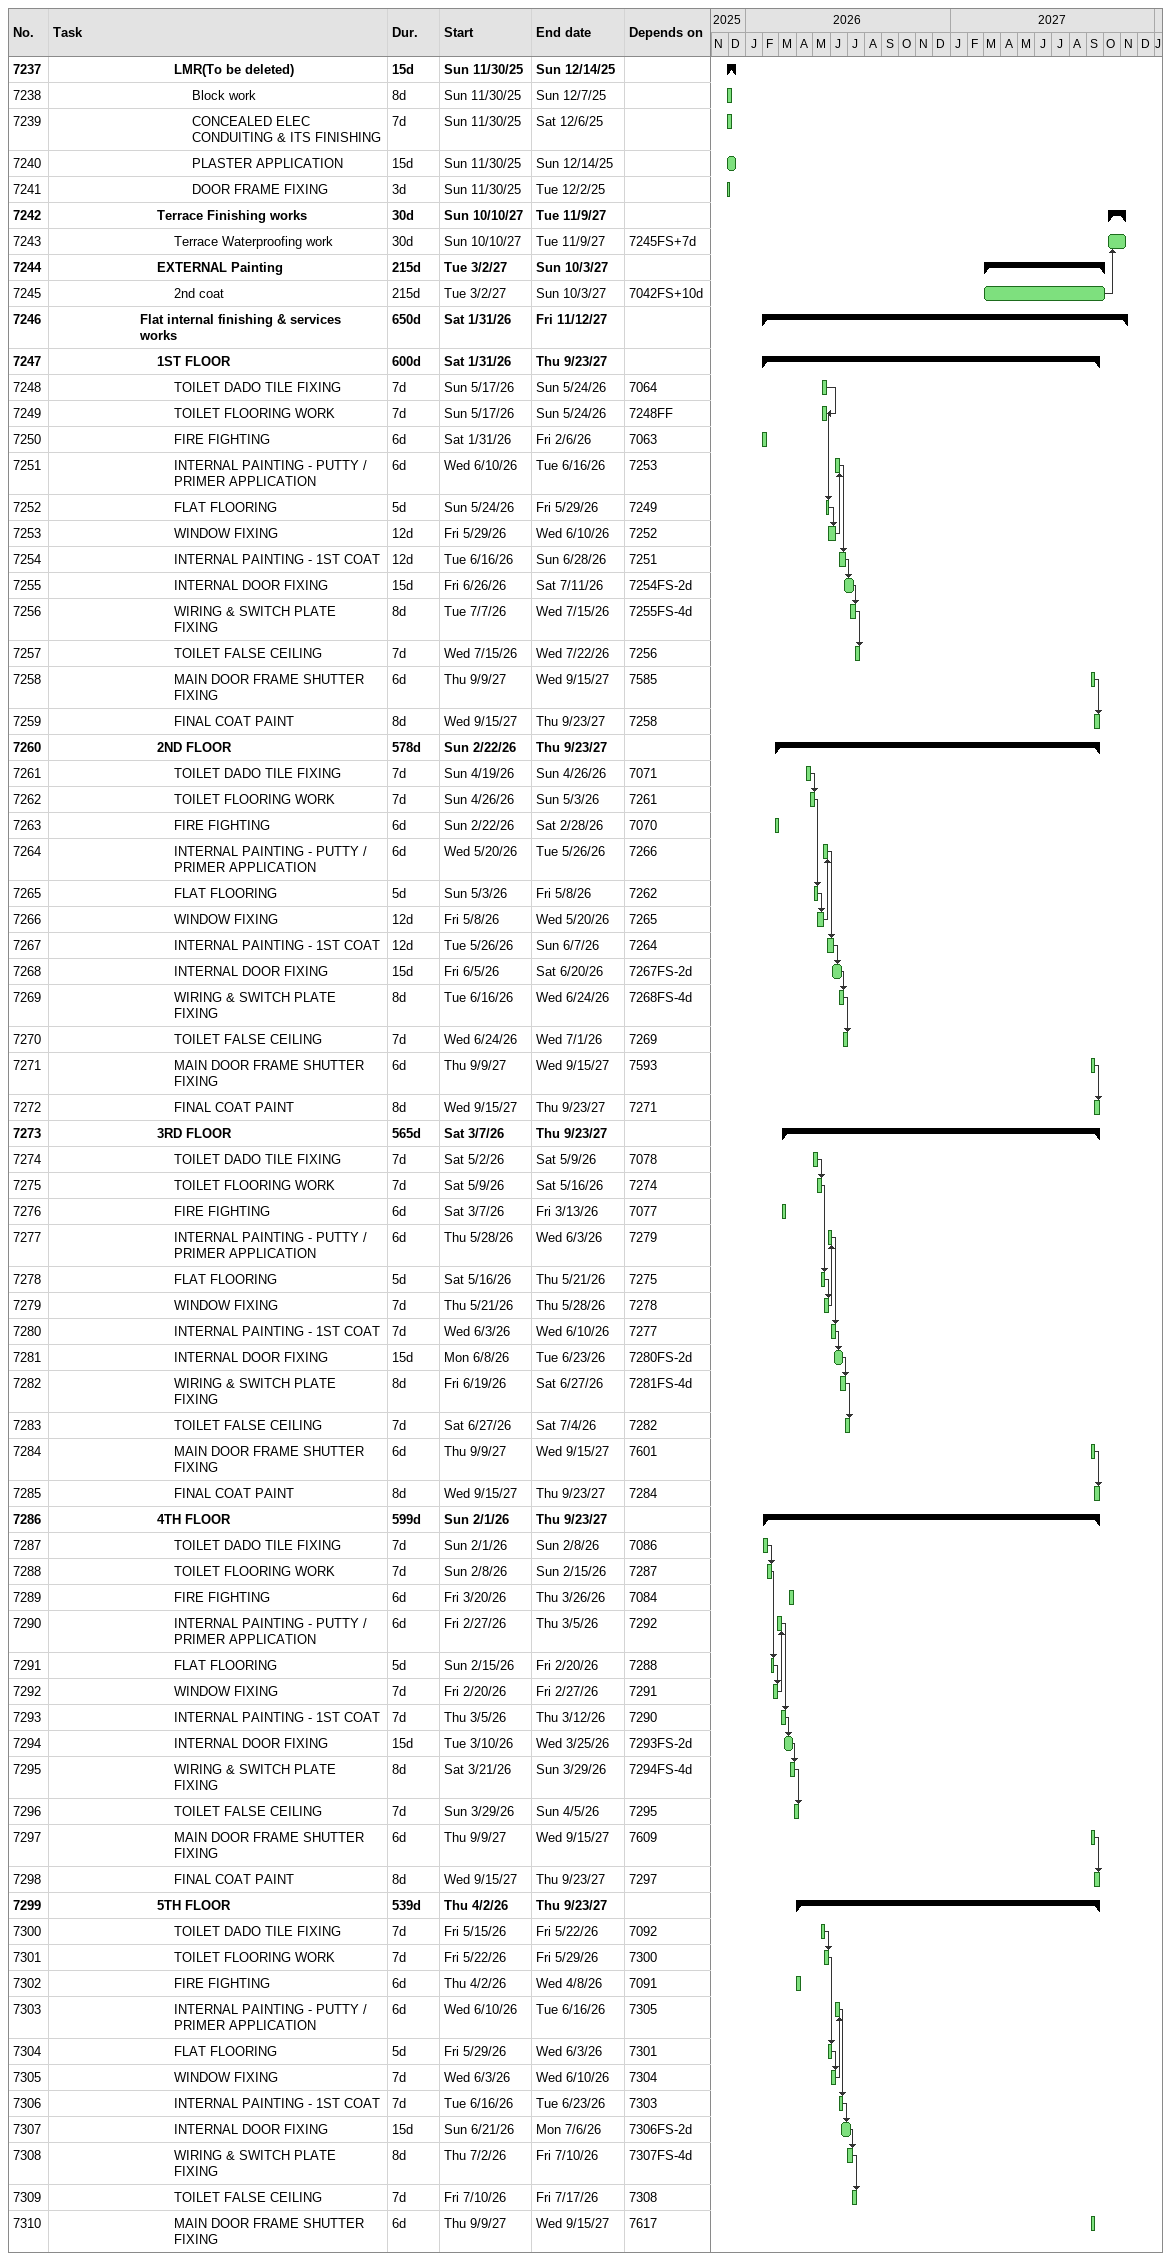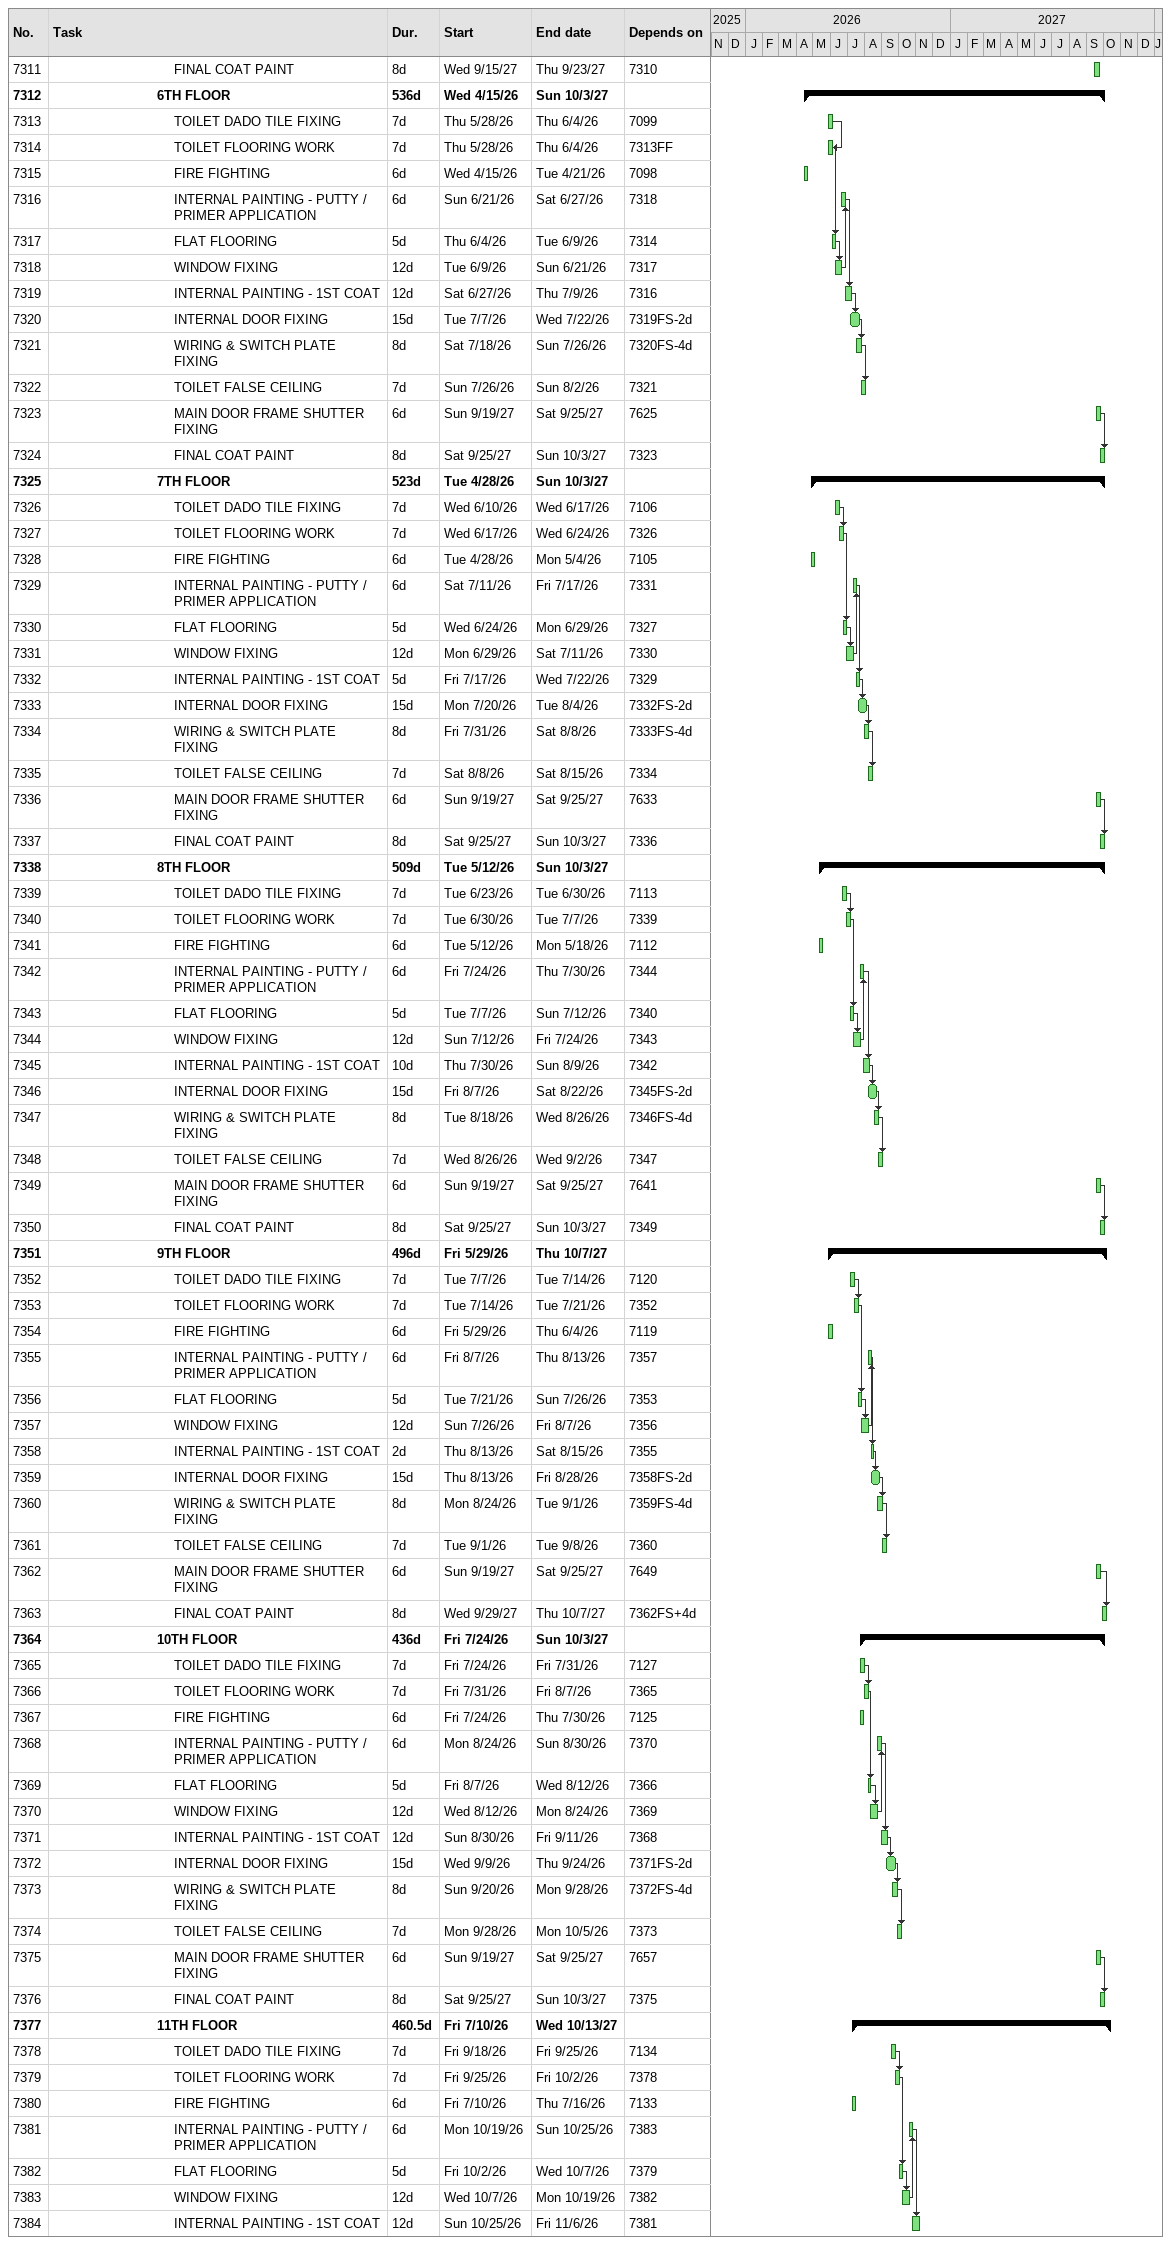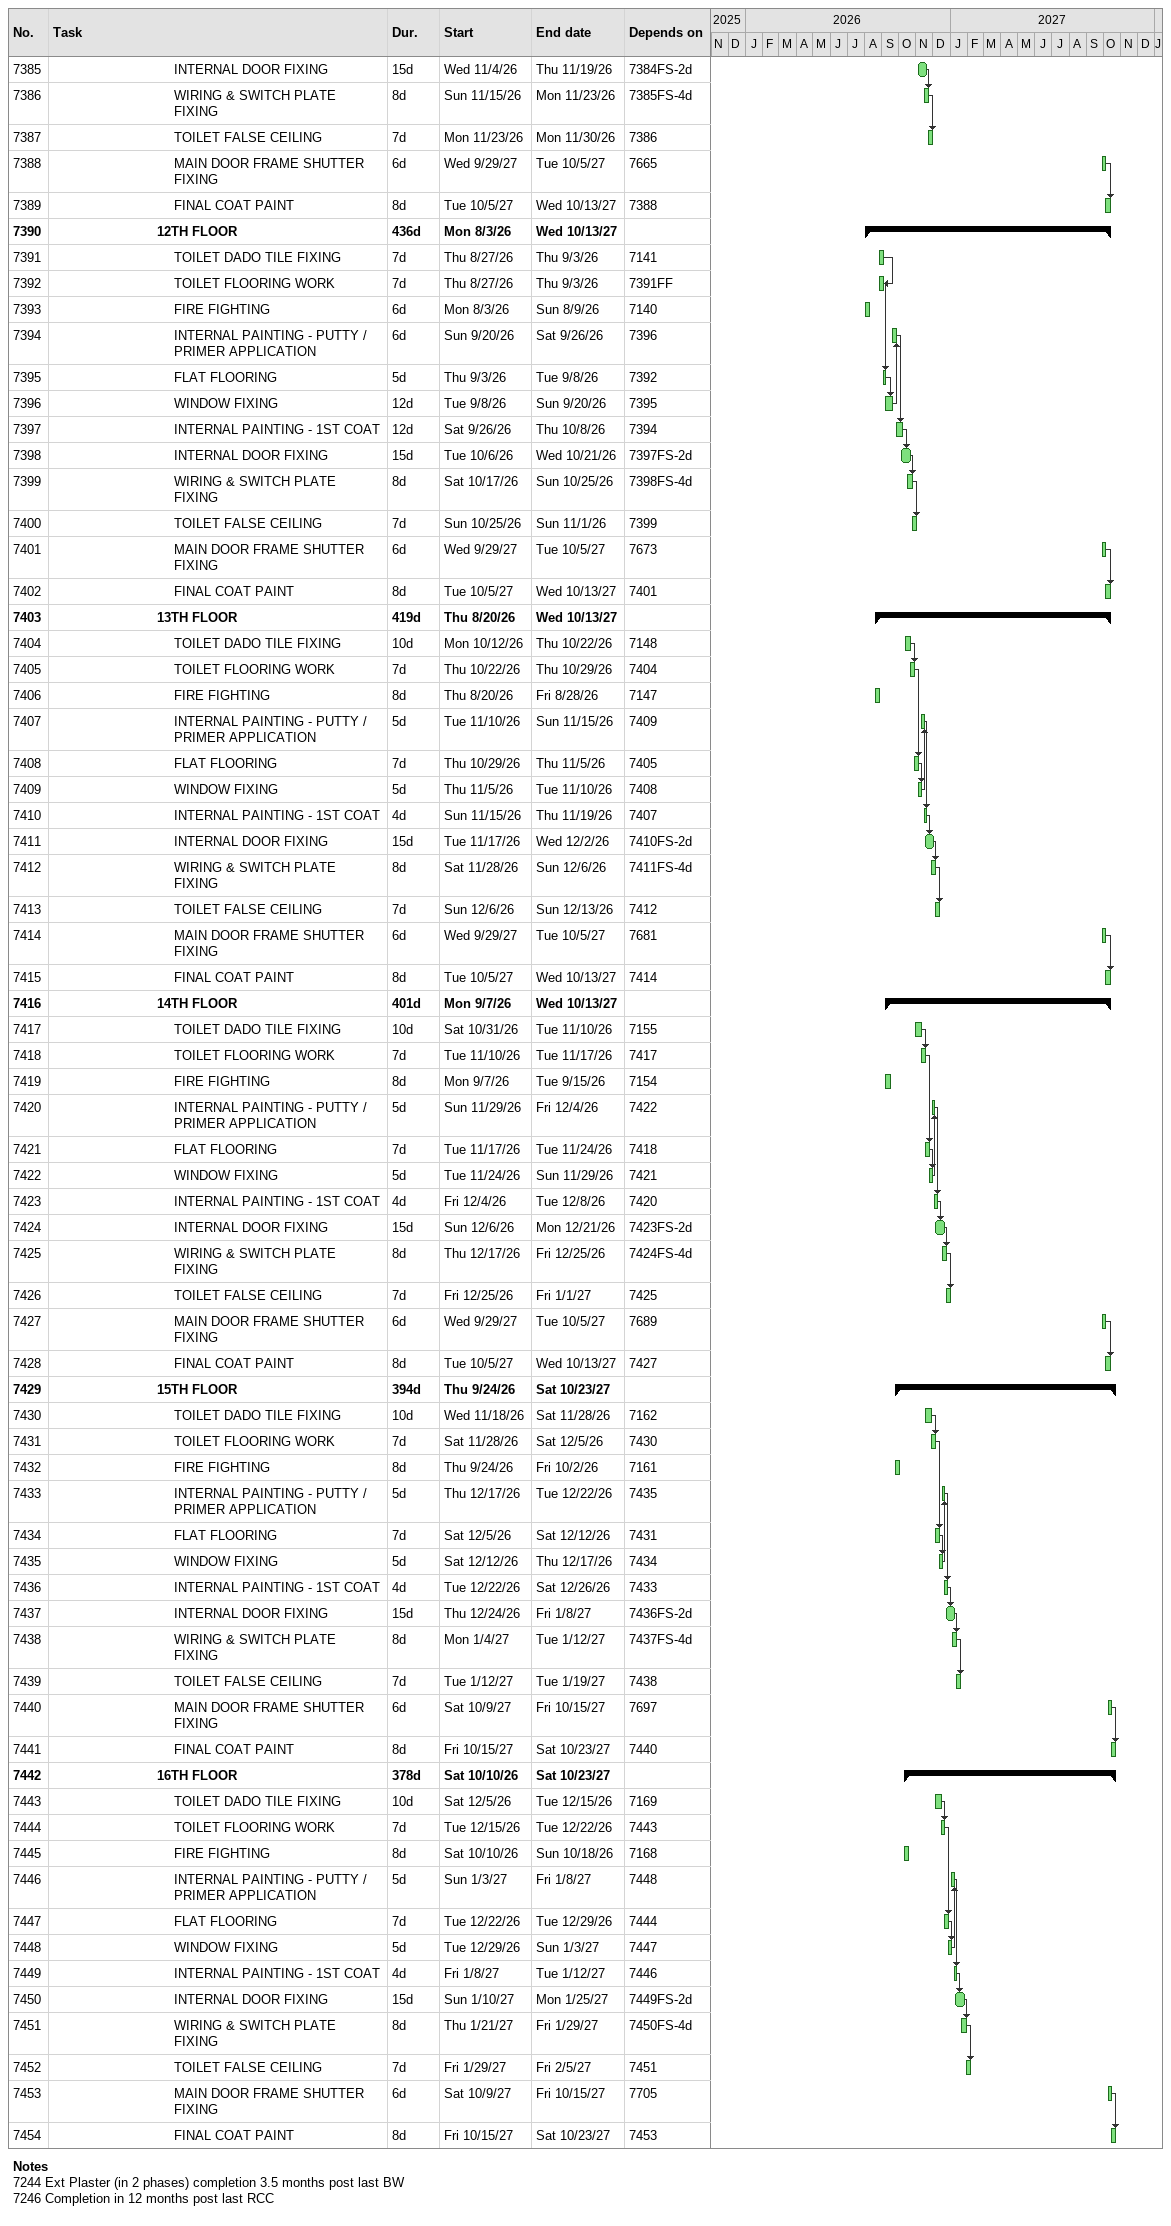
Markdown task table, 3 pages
| ID | Level | Task | Duration | Start | Finish | Predecessors |
|---|---|---|---|---|---|---|
| 7237 | 8 | **LMR(To be deleted)** | 15d | 2025-11-30 | 2025-12-14 |  |
| 7238 | 9 | Block work | 8d | 2025-11-30 | 2025-12-07 |  |
| 7239 | 9 | CONCEALED ELEC CONDUITING & ITS FINISHING | 7d | 2025-11-30 | 2025-12-06 |  |
| 7240 | 9 | PLASTER APPLICATION | 15d | 2025-11-30 | 2025-12-14 |  |
| 7241 | 9 | DOOR FRAME FIXING | 3d | 2025-11-30 | 2025-12-02 |  |
| 7242 | 7 | **Terrace Finishing works** | 30d | 2027-10-10 | 2027-11-09 |  |
| 7243 | 8 | Terrace Waterproofing work | 30d | 2027-10-10 | 2027-11-09 | 7245FS+7d |
| 7244 | 7 | **EXTERNAL Painting** | 215d | 2027-03-02 | 2027-10-03 |  |
| 7245 | 8 | 2nd coat | 215d | 2027-03-02 | 2027-10-03 | 7042FS+10d |
| 7246 | 6 | **Flat internal finishing & services works** | 650d | 2026-01-31 | 2027-11-12 |  |
| 7247 | 7 | **1ST FLOOR** | 600d | 2026-01-31 | 2027-09-23 |  |
| 7248 | 8 | TOILET DADO TILE FIXING | 7d | 2026-05-17 | 2026-05-24 | 7064 |
| 7249 | 8 | TOILET FLOORING WORK | 7d | 2026-05-17 | 2026-05-24 | 7248FF |
| 7250 | 8 | FIRE FIGHTING | 6d | 2026-01-31 | 2026-02-06 | 7063 |
| 7251 | 8 | INTERNAL PAINTING - PUTTY / PRIMER APPLICATION | 6d | 2026-06-10 | 2026-06-16 | 7253 |
| 7252 | 8 | FLAT FLOORING | 5d | 2026-05-24 | 2026-05-29 | 7249 |
| 7253 | 8 | WINDOW FIXING | 12d | 2026-05-29 | 2026-06-10 | 7252 |
| 7254 | 8 | INTERNAL PAINTING - 1ST COAT | 12d | 2026-06-16 | 2026-06-28 | 7251 |
| 7255 | 8 | INTERNAL DOOR FIXING | 15d | 2026-06-26 | 2026-07-11 | 7254FS-2d |
| 7256 | 8 | WIRING & SWITCH PLATE FIXING | 8d | 2026-07-07 | 2026-07-15 | 7255FS-4d |
| 7257 | 8 | TOILET FALSE CEILING | 7d | 2026-07-15 | 2026-07-22 | 7256 |
| 7258 | 8 | MAIN DOOR FRAME SHUTTER FIXING | 6d | 2027-09-09 | 2027-09-15 | 7585 |
| 7259 | 8 | FINAL COAT PAINT | 8d | 2027-09-15 | 2027-09-23 | 7258 |
| 7260 | 7 | **2ND FLOOR** | 578d | 2026-02-22 | 2027-09-23 |  |
| 7261 | 8 | TOILET DADO TILE FIXING | 7d | 2026-04-19 | 2026-04-26 | 7071 |
| 7262 | 8 | TOILET FLOORING WORK | 7d | 2026-04-26 | 2026-05-03 | 7261 |
| 7263 | 8 | FIRE FIGHTING | 6d | 2026-02-22 | 2026-02-28 | 7070 |
| 7264 | 8 | INTERNAL PAINTING - PUTTY / PRIMER APPLICATION | 6d | 2026-05-20 | 2026-05-26 | 7266 |
| 7265 | 8 | FLAT FLOORING | 5d | 2026-05-03 | 2026-05-08 | 7262 |
| 7266 | 8 | WINDOW FIXING | 12d | 2026-05-08 | 2026-05-20 | 7265 |
| 7267 | 8 | INTERNAL PAINTING - 1ST COAT | 12d | 2026-05-26 | 2026-06-07 | 7264 |
| 7268 | 8 | INTERNAL DOOR FIXING | 15d | 2026-06-05 | 2026-06-20 | 7267FS-2d |
| 7269 | 8 | WIRING & SWITCH PLATE FIXING | 8d | 2026-06-16 | 2026-06-24 | 7268FS-4d |
| 7270 | 8 | TOILET FALSE CEILING | 7d | 2026-06-24 | 2026-07-01 | 7269 |
| 7271 | 8 | MAIN DOOR FRAME SHUTTER FIXING | 6d | 2027-09-09 | 2027-09-15 | 7593 |
| 7272 | 8 | FINAL COAT PAINT | 8d | 2027-09-15 | 2027-09-23 | 7271 |
| 7273 | 7 | **3RD FLOOR** | 565d | 2026-03-07 | 2027-09-23 |  |
| 7274 | 8 | TOILET DADO TILE FIXING | 7d | 2026-05-02 | 2026-05-09 | 7078 |
| 7275 | 8 | TOILET FLOORING WORK | 7d | 2026-05-09 | 2026-05-16 | 7274 |
| 7276 | 8 | FIRE FIGHTING | 6d | 2026-03-07 | 2026-03-13 | 7077 |
| 7277 | 8 | INTERNAL PAINTING - PUTTY / PRIMER APPLICATION | 6d | 2026-05-28 | 2026-06-03 | 7279 |
| 7278 | 8 | FLAT FLOORING | 5d | 2026-05-16 | 2026-05-21 | 7275 |
| 7279 | 8 | WINDOW FIXING | 7d | 2026-05-21 | 2026-05-28 | 7278 |
| 7280 | 8 | INTERNAL PAINTING - 1ST COAT | 7d | 2026-06-03 | 2026-06-10 | 7277 |
| 7281 | 8 | INTERNAL DOOR FIXING | 15d | 2026-06-08 | 2026-06-23 | 7280FS-2d |
| 7282 | 8 | WIRING & SWITCH PLATE FIXING | 8d | 2026-06-19 | 2026-06-27 | 7281FS-4d |
| 7283 | 8 | TOILET FALSE CEILING | 7d | 2026-06-27 | 2026-07-04 | 7282 |
| 7284 | 8 | MAIN DOOR FRAME SHUTTER FIXING | 6d | 2027-09-09 | 2027-09-15 | 7601 |
| 7285 | 8 | FINAL COAT PAINT | 8d | 2027-09-15 | 2027-09-23 | 7284 |
| 7286 | 7 | **4TH FLOOR** | 599d | 2026-02-01 | 2027-09-23 |  |
| 7287 | 8 | TOILET DADO TILE FIXING | 7d | 2026-02-01 | 2026-02-08 | 7086 |
| 7288 | 8 | TOILET FLOORING WORK | 7d | 2026-02-08 | 2026-02-15 | 7287 |
| 7289 | 8 | FIRE FIGHTING | 6d | 2026-03-20 | 2026-03-26 | 7084 |
| 7290 | 8 | INTERNAL PAINTING - PUTTY / PRIMER APPLICATION | 6d | 2026-02-27 | 2026-03-05 | 7292 |
| 7291 | 8 | FLAT FLOORING | 5d | 2026-02-15 | 2026-02-20 | 7288 |
| 7292 | 8 | WINDOW FIXING | 7d | 2026-02-20 | 2026-02-27 | 7291 |
| 7293 | 8 | INTERNAL PAINTING - 1ST COAT | 7d | 2026-03-05 | 2026-03-12 | 7290 |
| 7294 | 8 | INTERNAL DOOR FIXING | 15d | 2026-03-10 | 2026-03-25 | 7293FS-2d |
| 7295 | 8 | WIRING & SWITCH PLATE FIXING | 8d | 2026-03-21 | 2026-03-29 | 7294FS-4d |
| 7296 | 8 | TOILET FALSE CEILING | 7d | 2026-03-29 | 2026-04-05 | 7295 |
| 7297 | 8 | MAIN DOOR FRAME SHUTTER FIXING | 6d | 2027-09-09 | 2027-09-15 | 7609 |
| 7298 | 8 | FINAL COAT PAINT | 8d | 2027-09-15 | 2027-09-23 | 7297 |
| 7299 | 7 | **5TH FLOOR** | 539d | 2026-04-02 | 2027-09-23 |  |
| 7300 | 8 | TOILET DADO TILE FIXING | 7d | 2026-05-15 | 2026-05-22 | 7092 |
| 7301 | 8 | TOILET FLOORING WORK | 7d | 2026-05-22 | 2026-05-29 | 7300 |
| 7302 | 8 | FIRE FIGHTING | 6d | 2026-04-02 | 2026-04-08 | 7091 |
| 7303 | 8 | INTERNAL PAINTING - PUTTY / PRIMER APPLICATION | 6d | 2026-06-10 | 2026-06-16 | 7305 |
| 7304 | 8 | FLAT FLOORING | 5d | 2026-05-29 | 2026-06-03 | 7301 |
| 7305 | 8 | WINDOW FIXING | 7d | 2026-06-03 | 2026-06-10 | 7304 |
| 7306 | 8 | INTERNAL PAINTING - 1ST COAT | 7d | 2026-06-16 | 2026-06-23 | 7303 |
| 7307 | 8 | INTERNAL DOOR FIXING | 15d | 2026-06-21 | 2026-07-06 | 7306FS-2d |
| 7308 | 8 | WIRING & SWITCH PLATE FIXING | 8d | 2026-07-02 | 2026-07-10 | 7307FS-4d |
| 7309 | 8 | TOILET FALSE CEILING | 7d | 2026-07-10 | 2026-07-17 | 7308 |
| 7310 | 8 | MAIN DOOR FRAME SHUTTER FIXING | 6d | 2027-09-09 | 2027-09-15 | 7617 |
| 7311 | 8 | FINAL COAT PAINT | 8d | 2027-09-15 | 2027-09-23 | 7310 |
| 7312 | 7 | **6TH FLOOR** | 536d | 2026-04-15 | 2027-10-03 |  |
| 7313 | 8 | TOILET DADO TILE FIXING | 7d | 2026-05-28 | 2026-06-04 | 7099 |
| 7314 | 8 | TOILET FLOORING WORK | 7d | 2026-05-28 | 2026-06-04 | 7313FF |
| 7315 | 8 | FIRE FIGHTING | 6d | 2026-04-15 | 2026-04-21 | 7098 |
| 7316 | 8 | INTERNAL PAINTING - PUTTY / PRIMER APPLICATION | 6d | 2026-06-21 | 2026-06-27 | 7318 |
| 7317 | 8 | FLAT FLOORING | 5d | 2026-06-04 | 2026-06-09 | 7314 |
| 7318 | 8 | WINDOW FIXING | 12d | 2026-06-09 | 2026-06-21 | 7317 |
| 7319 | 8 | INTERNAL PAINTING - 1ST COAT | 12d | 2026-06-27 | 2026-07-09 | 7316 |
| 7320 | 8 | INTERNAL DOOR FIXING | 15d | 2026-07-07 | 2026-07-22 | 7319FS-2d |
| 7321 | 8 | WIRING & SWITCH PLATE FIXING | 8d | 2026-07-18 | 2026-07-26 | 7320FS-4d |
| 7322 | 8 | TOILET FALSE CEILING | 7d | 2026-07-26 | 2026-08-02 | 7321 |
| 7323 | 8 | MAIN DOOR FRAME SHUTTER FIXING | 6d | 2027-09-19 | 2027-09-25 | 7625 |
| 7324 | 8 | FINAL COAT PAINT | 8d | 2027-09-25 | 2027-10-03 | 7323 |
| 7325 | 7 | **7TH FLOOR** | 523d | 2026-04-28 | 2027-10-03 |  |
| 7326 | 8 | TOILET DADO TILE FIXING | 7d | 2026-06-10 | 2026-06-17 | 7106 |
| 7327 | 8 | TOILET FLOORING WORK | 7d | 2026-06-17 | 2026-06-24 | 7326 |
| 7328 | 8 | FIRE FIGHTING | 6d | 2026-04-28 | 2026-05-04 | 7105 |
| 7329 | 8 | INTERNAL PAINTING - PUTTY / PRIMER APPLICATION | 6d | 2026-07-11 | 2026-07-17 | 7331 |
| 7330 | 8 | FLAT FLOORING | 5d | 2026-06-24 | 2026-06-29 | 7327 |
| 7331 | 8 | WINDOW FIXING | 12d | 2026-06-29 | 2026-07-11 | 7330 |
| 7332 | 8 | INTERNAL PAINTING - 1ST COAT | 5d | 2026-07-17 | 2026-07-22 | 7329 |
| 7333 | 8 | INTERNAL DOOR FIXING | 15d | 2026-07-20 | 2026-08-04 | 7332FS-2d |
| 7334 | 8 | WIRING & SWITCH PLATE FIXING | 8d | 2026-07-31 | 2026-08-08 | 7333FS-4d |
| 7335 | 8 | TOILET FALSE CEILING | 7d | 2026-08-08 | 2026-08-15 | 7334 |
| 7336 | 8 | MAIN DOOR FRAME SHUTTER FIXING | 6d | 2027-09-19 | 2027-09-25 | 7633 |
| 7337 | 8 | FINAL COAT PAINT | 8d | 2027-09-25 | 2027-10-03 | 7336 |
| 7338 | 7 | **8TH FLOOR** | 509d | 2026-05-12 | 2027-10-03 |  |
| 7339 | 8 | TOILET DADO TILE FIXING | 7d | 2026-06-23 | 2026-06-30 | 7113 |
| 7340 | 8 | TOILET FLOORING WORK | 7d | 2026-06-30 | 2026-07-07 | 7339 |
| 7341 | 8 | FIRE FIGHTING | 6d | 2026-05-12 | 2026-05-18 | 7112 |
| 7342 | 8 | INTERNAL PAINTING - PUTTY / PRIMER APPLICATION | 6d | 2026-07-24 | 2026-07-30 | 7344 |
| 7343 | 8 | FLAT FLOORING | 5d | 2026-07-07 | 2026-07-12 | 7340 |
| 7344 | 8 | WINDOW FIXING | 12d | 2026-07-12 | 2026-07-24 | 7343 |
| 7345 | 8 | INTERNAL PAINTING - 1ST COAT | 10d | 2026-07-30 | 2026-08-09 | 7342 |
| 7346 | 8 | INTERNAL DOOR FIXING | 15d | 2026-08-07 | 2026-08-22 | 7345FS-2d |
| 7347 | 8 | WIRING & SWITCH PLATE FIXING | 8d | 2026-08-18 | 2026-08-26 | 7346FS-4d |
| 7348 | 8 | TOILET FALSE CEILING | 7d | 2026-08-26 | 2026-09-02 | 7347 |
| 7349 | 8 | MAIN DOOR FRAME SHUTTER FIXING | 6d | 2027-09-19 | 2027-09-25 | 7641 |
| 7350 | 8 | FINAL COAT PAINT | 8d | 2027-09-25 | 2027-10-03 | 7349 |
| 7351 | 7 | **9TH FLOOR** | 496d | 2026-05-29 | 2027-10-07 |  |
| 7352 | 8 | TOILET DADO TILE FIXING | 7d | 2026-07-07 | 2026-07-14 | 7120 |
| 7353 | 8 | TOILET FLOORING WORK | 7d | 2026-07-14 | 2026-07-21 | 7352 |
| 7354 | 8 | FIRE FIGHTING | 6d | 2026-05-29 | 2026-06-04 | 7119 |
| 7355 | 8 | INTERNAL PAINTING - PUTTY / PRIMER APPLICATION | 6d | 2026-08-07 | 2026-08-13 | 7357 |
| 7356 | 8 | FLAT FLOORING | 5d | 2026-07-21 | 2026-07-26 | 7353 |
| 7357 | 8 | WINDOW FIXING | 12d | 2026-07-26 | 2026-08-07 | 7356 |
| 7358 | 8 | INTERNAL PAINTING - 1ST COAT | 2d | 2026-08-13 | 2026-08-15 | 7355 |
| 7359 | 8 | INTERNAL DOOR FIXING | 15d | 2026-08-13 | 2026-08-28 | 7358FS-2d |
| 7360 | 8 | WIRING & SWITCH PLATE FIXING | 8d | 2026-08-24 | 2026-09-01 | 7359FS-4d |
| 7361 | 8 | TOILET FALSE CEILING | 7d | 2026-09-01 | 2026-09-08 | 7360 |
| 7362 | 8 | MAIN DOOR FRAME SHUTTER FIXING | 6d | 2027-09-19 | 2027-09-25 | 7649 |
| 7363 | 8 | FINAL COAT PAINT | 8d | 2027-09-29 | 2027-10-07 | 7362FS+4d |
| 7364 | 7 | **10TH FLOOR** | 436d | 2026-07-24 | 2027-10-03 |  |
| 7365 | 8 | TOILET DADO TILE FIXING | 7d | 2026-07-24 | 2026-07-31 | 7127 |
| 7366 | 8 | TOILET FLOORING WORK | 7d | 2026-07-31 | 2026-08-07 | 7365 |
| 7367 | 8 | FIRE FIGHTING | 6d | 2026-07-24 | 2026-07-30 | 7125 |
| 7368 | 8 | INTERNAL PAINTING - PUTTY / PRIMER APPLICATION | 6d | 2026-08-24 | 2026-08-30 | 7370 |
| 7369 | 8 | FLAT FLOORING | 5d | 2026-08-07 | 2026-08-12 | 7366 |
| 7370 | 8 | WINDOW FIXING | 12d | 2026-08-12 | 2026-08-24 | 7369 |
| 7371 | 8 | INTERNAL PAINTING - 1ST COAT | 12d | 2026-08-30 | 2026-09-11 | 7368 |
| 7372 | 8 | INTERNAL DOOR FIXING | 15d | 2026-09-09 | 2026-09-24 | 7371FS-2d |
| 7373 | 8 | WIRING & SWITCH PLATE FIXING | 8d | 2026-09-20 | 2026-09-28 | 7372FS-4d |
| 7374 | 8 | TOILET FALSE CEILING | 7d | 2026-09-28 | 2026-10-05 | 7373 |
| 7375 | 8 | MAIN DOOR FRAME SHUTTER FIXING | 6d | 2027-09-19 | 2027-09-25 | 7657 |
| 7376 | 8 | FINAL COAT PAINT | 8d | 2027-09-25 | 2027-10-03 | 7375 |
| 7377 | 7 | **11TH FLOOR** | 460.5d | 2026-07-10 | 2027-10-13 |  |
| 7378 | 8 | TOILET DADO TILE FIXING | 7d | 2026-09-18 | 2026-09-25 | 7134 |
| 7379 | 8 | TOILET FLOORING WORK | 7d | 2026-09-25 | 2026-10-02 | 7378 |
| 7380 | 8 | FIRE FIGHTING | 6d | 2026-07-10 | 2026-07-16 | 7133 |
| 7381 | 8 | INTERNAL PAINTING - PUTTY / PRIMER APPLICATION | 6d | 2026-10-19 | 2026-10-25 | 7383 |
| 7382 | 8 | FLAT FLOORING | 5d | 2026-10-02 | 2026-10-07 | 7379 |
| 7383 | 8 | WINDOW FIXING | 12d | 2026-10-07 | 2026-10-19 | 7382 |
| 7384 | 8 | INTERNAL PAINTING - 1ST COAT | 12d | 2026-10-25 | 2026-11-06 | 7381 |
| 7385 | 8 | INTERNAL DOOR FIXING | 15d | 2026-11-04 | 2026-11-19 | 7384FS-2d |
| 7386 | 8 | WIRING & SWITCH PLATE FIXING | 8d | 2026-11-15 | 2026-11-23 | 7385FS-4d |
| 7387 | 8 | TOILET FALSE CEILING | 7d | 2026-11-23 | 2026-11-30 | 7386 |
| 7388 | 8 | MAIN DOOR FRAME SHUTTER FIXING | 6d | 2027-09-29 | 2027-10-05 | 7665 |
| 7389 | 8 | FINAL COAT PAINT | 8d | 2027-10-05 | 2027-10-13 | 7388 |
| 7390 | 7 | **12TH FLOOR** | 436d | 2026-08-03 | 2027-10-13 |  |
| 7391 | 8 | TOILET DADO TILE FIXING | 7d | 2026-08-27 | 2026-09-03 | 7141 |
| 7392 | 8 | TOILET FLOORING WORK | 7d | 2026-08-27 | 2026-09-03 | 7391FF |
| 7393 | 8 | FIRE FIGHTING | 6d | 2026-08-03 | 2026-08-09 | 7140 |
| 7394 | 8 | INTERNAL PAINTING - PUTTY / PRIMER APPLICATION | 6d | 2026-09-20 | 2026-09-26 | 7396 |
| 7395 | 8 | FLAT FLOORING | 5d | 2026-09-03 | 2026-09-08 | 7392 |
| 7396 | 8 | WINDOW FIXING | 12d | 2026-09-08 | 2026-09-20 | 7395 |
| 7397 | 8 | INTERNAL PAINTING - 1ST COAT | 12d | 2026-09-26 | 2026-10-08 | 7394 |
| 7398 | 8 | INTERNAL DOOR FIXING | 15d | 2026-10-06 | 2026-10-21 | 7397FS-2d |
| 7399 | 8 | WIRING & SWITCH PLATE FIXING | 8d | 2026-10-17 | 2026-10-25 | 7398FS-4d |
| 7400 | 8 | TOILET FALSE CEILING | 7d | 2026-10-25 | 2026-11-01 | 7399 |
| 7401 | 8 | MAIN DOOR FRAME SHUTTER FIXING | 6d | 2027-09-29 | 2027-10-05 | 7673 |
| 7402 | 8 | FINAL COAT PAINT | 8d | 2027-10-05 | 2027-10-13 | 7401 |
| 7403 | 7 | **13TH FLOOR** | 419d | 2026-08-20 | 2027-10-13 |  |
| 7404 | 8 | TOILET DADO TILE FIXING | 10d | 2026-10-12 | 2026-10-22 | 7148 |
| 7405 | 8 | TOILET FLOORING WORK | 7d | 2026-10-22 | 2026-10-29 | 7404 |
| 7406 | 8 | FIRE FIGHTING | 8d | 2026-08-20 | 2026-08-28 | 7147 |
| 7407 | 8 | INTERNAL PAINTING - PUTTY / PRIMER APPLICATION | 5d | 2026-11-10 | 2026-11-15 | 7409 |
| 7408 | 8 | FLAT FLOORING | 7d | 2026-10-29 | 2026-11-05 | 7405 |
| 7409 | 8 | WINDOW FIXING | 5d | 2026-11-05 | 2026-11-10 | 7408 |
| 7410 | 8 | INTERNAL PAINTING - 1ST COAT | 4d | 2026-11-15 | 2026-11-19 | 7407 |
| 7411 | 8 | INTERNAL DOOR FIXING | 15d | 2026-11-17 | 2026-12-02 | 7410FS-2d |
| 7412 | 8 | WIRING & SWITCH PLATE FIXING | 8d | 2026-11-28 | 2026-12-06 | 7411FS-4d |
| 7413 | 8 | TOILET FALSE CEILING | 7d | 2026-12-06 | 2026-12-13 | 7412 |
| 7414 | 8 | MAIN DOOR FRAME SHUTTER FIXING | 6d | 2027-09-29 | 2027-10-05 | 7681 |
| 7415 | 8 | FINAL COAT PAINT | 8d | 2027-10-05 | 2027-10-13 | 7414 |
| 7416 | 7 | **14TH FLOOR** | 401d | 2026-09-07 | 2027-10-13 |  |
| 7417 | 8 | TOILET DADO TILE FIXING | 10d | 2026-10-31 | 2026-11-10 | 7155 |
| 7418 | 8 | TOILET FLOORING WORK | 7d | 2026-11-10 | 2026-11-17 | 7417 |
| 7419 | 8 | FIRE FIGHTING | 8d | 2026-09-07 | 2026-09-15 | 7154 |
| 7420 | 8 | INTERNAL PAINTING - PUTTY / PRIMER APPLICATION | 5d | 2026-11-29 | 2026-12-04 | 7422 |
| 7421 | 8 | FLAT FLOORING | 7d | 2026-11-17 | 2026-11-24 | 7418 |
| 7422 | 8 | WINDOW FIXING | 5d | 2026-11-24 | 2026-11-29 | 7421 |
| 7423 | 8 | INTERNAL PAINTING - 1ST COAT | 4d | 2026-12-04 | 2026-12-08 | 7420 |
| 7424 | 8 | INTERNAL DOOR FIXING | 15d | 2026-12-06 | 2026-12-21 | 7423FS-2d |
| 7425 | 8 | WIRING & SWITCH PLATE FIXING | 8d | 2026-12-17 | 2026-12-25 | 7424FS-4d |
| 7426 | 8 | TOILET FALSE CEILING | 7d | 2026-12-25 | 2027-01-01 | 7425 |
| 7427 | 8 | MAIN DOOR FRAME SHUTTER FIXING | 6d | 2027-09-29 | 2027-10-05 | 7689 |
| 7428 | 8 | FINAL COAT PAINT | 8d | 2027-10-05 | 2027-10-13 | 7427 |
| 7429 | 7 | **15TH FLOOR** | 394d | 2026-09-24 | 2027-10-23 |  |
| 7430 | 8 | TOILET DADO TILE FIXING | 10d | 2026-11-18 | 2026-11-28 | 7162 |
| 7431 | 8 | TOILET FLOORING WORK | 7d | 2026-11-28 | 2026-12-05 | 7430 |
| 7432 | 8 | FIRE FIGHTING | 8d | 2026-09-24 | 2026-10-02 | 7161 |
| 7433 | 8 | INTERNAL PAINTING - PUTTY / PRIMER APPLICATION | 5d | 2026-12-17 | 2026-12-22 | 7435 |
| 7434 | 8 | FLAT FLOORING | 7d | 2026-12-05 | 2026-12-12 | 7431 |
| 7435 | 8 | WINDOW FIXING | 5d | 2026-12-12 | 2026-12-17 | 7434 |
| 7436 | 8 | INTERNAL PAINTING - 1ST COAT | 4d | 2026-12-22 | 2026-12-26 | 7433 |
| 7437 | 8 | INTERNAL DOOR FIXING | 15d | 2026-12-24 | 2027-01-08 | 7436FS-2d |
| 7438 | 8 | WIRING & SWITCH PLATE FIXING | 8d | 2027-01-04 | 2027-01-12 | 7437FS-4d |
| 7439 | 8 | TOILET FALSE CEILING | 7d | 2027-01-12 | 2027-01-19 | 7438 |
| 7440 | 8 | MAIN DOOR FRAME SHUTTER FIXING | 6d | 2027-10-09 | 2027-10-15 | 7697 |
| 7441 | 8 | FINAL COAT PAINT | 8d | 2027-10-15 | 2027-10-23 | 7440 |
| 7442 | 7 | **16TH FLOOR** | 378d | 2026-10-10 | 2027-10-23 |  |
| 7443 | 8 | TOILET DADO TILE FIXING | 10d | 2026-12-05 | 2026-12-15 | 7169 |
| 7444 | 8 | TOILET FLOORING WORK | 7d | 2026-12-15 | 2026-12-22 | 7443 |
| 7445 | 8 | FIRE FIGHTING | 8d | 2026-10-10 | 2026-10-18 | 7168 |
| 7446 | 8 | INTERNAL PAINTING - PUTTY / PRIMER APPLICATION | 5d | 2027-01-03 | 2027-01-08 | 7448 |
| 7447 | 8 | FLAT FLOORING | 7d | 2026-12-22 | 2026-12-29 | 7444 |
| 7448 | 8 | WINDOW FIXING | 5d | 2026-12-29 | 2027-01-03 | 7447 |
| 7449 | 8 | INTERNAL PAINTING - 1ST COAT | 4d | 2027-01-08 | 2027-01-12 | 7446 |
| 7450 | 8 | INTERNAL DOOR FIXING | 15d | 2027-01-10 | 2027-01-25 | 7449FS-2d |
| 7451 | 8 | WIRING & SWITCH PLATE FIXING | 8d | 2027-01-21 | 2027-01-29 | 7450FS-4d |
| 7452 | 8 | TOILET FALSE CEILING | 7d | 2027-01-29 | 2027-02-05 | 7451 |
| 7453 | 8 | MAIN DOOR FRAME SHUTTER FIXING | 6d | 2027-10-09 | 2027-10-15 | 7705 |
| 7454 | 8 | FINAL COAT PAINT | 8d | 2027-10-15 | 2027-10-23 | 7453 |

Notes
- 7244: Ext Plaster (in 2 phases) completion 3.5 months post last BW
- 7246: Completion in 12 months post last RCC
